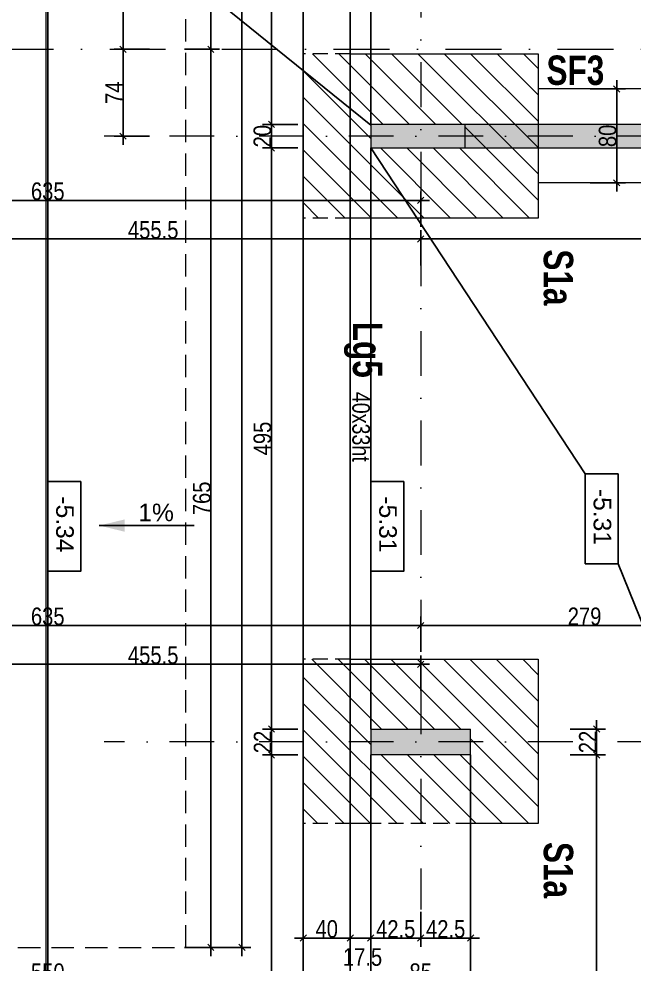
# Model space of a CAD drawing. Header units: centimetres. Extents: x -4990 to 114398, y -61489 to -12305.
# Drawn here: x 65997 to 66521, y -20483 to -19678 of the extents above; entities that cross this region are included whole.
import ezdxf
from ezdxf.enums import TextEntityAlignment as Align

# ---------------------------------------------------------------- set-up
doc = ezdxf.new("R2010")
doc.units = ezdxf.units.CM
doc.header["$LTSCALE"] = 0.5
for name, pattern in [('CACHEX2', [19.05, 12.7, -6.35]), ('TIRETPT2', [12.7, 6.35, -3.175, 0, -3.175]), ('TIRETPTX2', [50.8, 25.4, -12.7, 0, -12.7])]:
    doc.linetypes.add(name, pattern=pattern)
doc.layers.get('DEFPOINTS').update_dxf_attribs({"linetype": 'CONTINUOUS'})
for name, color, linetype in [('01_cote_gen', 4, 'CONTINUOUS'), ('01_linteaux', 2, 'CONTINUOUS'), ('01_poch_murs', 253, 'CONTINUOUS'), ('01_poch_poteaux', 250, 'CONTINUOUS'), ('01_poch_Semelles', 253, 'CONTINUOUS'), ('01_texte', 230, 'CONTINUOUS'), ('1 Poutres', 7, 'CONTINUOUS'), ('AA_COTES', 2, 'CONTINUOUS')]:
    doc.layers.add(name, color=color, linetype=linetype)
for name, color, linetype, lineweight in [('01_murs_coup', 5, 'CONTINUOUS', 60), ('01_sem', 42, 'CONTINUOUS', 15), ('01_tram_axes', 2, 'TIRETPTX2', 9)]:
    doc.layers.add(name, color=color, linetype=linetype, lineweight=lineweight)
doc.styles.add('ARIAL', font='arial.ttf')
doc.styles.add('impact', font='impact.ttf')
doc.styles.add('MATTE_TXT', font='arial.ttf')
doc.styles.add('STYLE2', font='ARIALN.TTF')
doc.dimstyles.new('JB50', dxfattribs={"dimscale": 0.1, "dimtxt": 150, "dimasz": 15, "dimexe": 0.1, "dimexo": 0.1, "dimgap": 0.09, "dimtad": 1, "dimdec": 1, "dimdsep": 46, "dimtxsty": 'STYLE2', "dimblk1": 'BOND_G', "dimblk2": 'BOND_D', "dimsah": 1, "dimcen": 1.5, "dimdle": 0.01, "dimse1": 1, "dimse2": 1, "dimclrd": 4, "dimclre": 2, "dimclrt": 6, "dimazin": 2, "dimtfac": 2.333333, "dimtdec": 1, "dimtix": 1, "dimtmove": 2, "dimatfit": 3, "dimldrblk": 'BOND_G', "dimfxl": 1, "dimtolj": 1, "dimtzin": 0, "dimarcsym": 0})
pattern_1 = [(315, (86033.132, 37511.667), (11.22532, 11.22532), [])]

# ---------------------------------------------------------------- blocks, each defined once
blk = doc.blocks.new('BOND_G')
at = {"layer": 'AA_COTES', "color": 0}
for p, q in [((0, -5), (0, 15)), ((5, 0), (-5, 0)), ((1.77, 1.77), (-1.77, -1.77))]:
    blk.add_line(p, q, dxfattribs=at)
blk = doc.blocks.new('BOND_D')
at = {"layer": 'AA_COTES', "color": 0}
for p, q in [((5, 0), (-5, 0)), ((-1.77, -1.77), (1.77, 1.77)), ((0, 5), (0, -15))]:
    blk.add_line(p, q, dxfattribs=at)
blk = doc.blocks.new('*D1152')
at = {"layer": '01_cote_gen', "color": 4, "lineweight": -2, "transparency": 16777216}
blk.add_line((66085.47, -19776.37), (66085.47, -19705.36), dxfattribs=at)
at = {"layer": 'DEFPOINTS', "color": 0, "transparency": 16777216}
for p in [(66085.47, -19703.86), (66086.71, -19703.86), (66086.71, -19777.87)]:
    blk.add_point(p, dxfattribs=at)
at = {"layer": '01_cote_gen', "color": 4, "lineweight": -2, "transparency": 16777216, "xscale": 1.5, "yscale": 1.5, "zscale": 1.5}
for name, p, rotation in [('BOND_D', (66085.47, -19703.86), 90), ('BOND_G', (66085.47, -19777.87), 270)]:
    blk.add_blockref(name, p, dxfattribs=dict(at, rotation=rotation))
at = {"layer": '01_cote_gen', "color": 6, "transparency": 16777216, "insert": (66077.96, -19740.87), "char_height": 15, "attachment_point": 5, "rotation": 90, "style": 'STYLE2'}
blk.add_mtext('\\A1;74', dxfattribs=at)
blk = doc.blocks.new('*D1153')
at = {"layer": '01_cote_gen', "color": 4, "lineweight": -2, "transparency": 16777216}
blk.add_line((66085.47, -19702.36), (66085.47, -19307.37), dxfattribs=at)
at = {"layer": 'DEFPOINTS', "color": 0, "transparency": 16777216}
for p in [(66085.47, -19305.87), (66086.71, -19305.87), (66092.97, -19703.86)]:
    blk.add_point(p, dxfattribs=at)
at = {"layer": '01_cote_gen', "color": 4, "lineweight": -2, "transparency": 16777216, "xscale": 1.5, "yscale": 1.5, "zscale": 1.5}
for name, p, rotation in [('BOND_D', (66085.47, -19305.87), 90), ('BOND_G', (66085.47, -19703.86), 270)]:
    blk.add_blockref(name, p, dxfattribs=dict(at, rotation=rotation))
at = {"layer": '01_cote_gen', "color": 6, "transparency": 16777216, "insert": (66077.8, -19504.87), "char_height": 15, "attachment_point": 5, "rotation": 90, "style": 'STYLE2'}
blk.add_mtext('\\A1;398', dxfattribs=at)
blk = doc.blocks.new('*D1217')
at = {"layer": '01_cote_gen', "color": 4, "lineweight": -2, "transparency": 16777216}
blk.add_line((65705.4, -19832.54), (66337.4, -19832.54), dxfattribs=at)
at = {"layer": 'DEFPOINTS', "color": 0, "transparency": 16777216}
for p in [(66338.9, -19832.54), (65703.9, -19855.04), (66338.9, -19909.7)]:
    blk.add_point(p, dxfattribs=at)
at = {"layer": '01_cote_gen', "color": 4, "lineweight": -2, "transparency": 16777216, "xscale": 1.5, "yscale": 1.5, "zscale": 1.5, "rotation": 180}
blk.add_blockref('BOND_G', (65703.9, -19832.54), dxfattribs=at)
at = {"layer": '01_cote_gen', "color": 4, "lineweight": -2, "transparency": 16777216, "xscale": 1.5, "yscale": 1.5, "zscale": 1.5}
blk.add_blockref('BOND_D', (66338.9, -19832.54), dxfattribs=at)
at = {"layer": '01_cote_gen', "color": 6, "transparency": 16777216, "insert": (66021.4, -19824.87), "char_height": 15, "attachment_point": 5, "style": 'STYLE2'}
blk.add_mtext('\\A1;635', dxfattribs=at)
blk = doc.blocks.new('*D1219')
at = {"layer": '01_cote_gen', "color": 4, "lineweight": -2, "transparency": 16777216}
blk.add_line((65884.91, -19865.41), (66337.4, -19865.41), dxfattribs=at)
at = {"layer": 'DEFPOINTS', "color": 0, "transparency": 16777216}
for p in [(66338.9, -19865.41), (66338.9, -19898.22), (65883.41, -19912.88)]:
    blk.add_point(p, dxfattribs=at)
at = {"layer": '01_cote_gen', "color": 4, "lineweight": -2, "transparency": 16777216, "xscale": 1.5, "yscale": 1.5, "zscale": 1.5, "rotation": 180}
blk.add_blockref('BOND_G', (65883.41, -19865.41), dxfattribs=at)
at = {"layer": '01_cote_gen', "color": 4, "lineweight": -2, "transparency": 16777216, "xscale": 1.5, "yscale": 1.5, "zscale": 1.5}
blk.add_blockref('BOND_D', (66338.9, -19865.41), dxfattribs=at)
at = {"layer": '01_cote_gen', "color": 6, "transparency": 16777216, "insert": (66111.16, -19857.78), "char_height": 15, "attachment_point": 5, "style": 'STYLE2'}
blk.add_mtext('\\A1;455.5', dxfattribs=at)
blk = doc.blocks.new('*D1220')
at = {"layer": '01_cote_gen', "color": 4, "lineweight": -2, "transparency": 16777216}
blk.add_line((66340.4, -19865.41), (66779.9, -19865.41), dxfattribs=at)
at = {"layer": 'DEFPOINTS', "color": 0, "transparency": 16777216}
for p in [(66781.4, -19865.41), (66781.4, -19932.21), (66338.9, -19951.3)]:
    blk.add_point(p, dxfattribs=at)
at = {"layer": '01_cote_gen', "color": 4, "lineweight": -2, "transparency": 16777216, "xscale": 1.5, "yscale": 1.5, "zscale": 1.5, "rotation": 180}
blk.add_blockref('BOND_G', (66338.9, -19865.41), dxfattribs=at)
at = {"layer": '01_cote_gen', "color": 4, "lineweight": -2, "transparency": 16777216, "xscale": 1.5, "yscale": 1.5, "zscale": 1.5}
blk.add_blockref('BOND_D', (66781.4, -19865.41), dxfattribs=at)
at = {"layer": '01_cote_gen', "color": 6, "transparency": 16777216, "insert": (66560.15, -19857.75), "char_height": 15, "attachment_point": 5, "style": 'STYLE2'}
blk.add_mtext('\\A1;442.5', dxfattribs=at)
blk = doc.blocks.new('*D1229')
at = {"layer": '01_cote_gen', "color": 4, "lineweight": -2, "transparency": 16777216}
blk.add_line((65705.4, -20194.63), (66337.4, -20194.63), dxfattribs=at)
at = {"layer": 'DEFPOINTS', "color": 0, "transparency": 16777216}
for p in [(66338.9, -20194.63), (65703.9, -20240.76), (66338.9, -20240.76)]:
    blk.add_point(p, dxfattribs=at)
at = {"layer": '01_cote_gen', "color": 4, "lineweight": -2, "transparency": 16777216, "xscale": 1.5, "yscale": 1.5, "zscale": 1.5, "rotation": 180}
blk.add_blockref('BOND_G', (65703.9, -20194.63), dxfattribs=at)
at = {"layer": '01_cote_gen', "color": 4, "lineweight": -2, "transparency": 16777216, "xscale": 1.5, "yscale": 1.5, "zscale": 1.5}
blk.add_blockref('BOND_D', (66338.9, -20194.63), dxfattribs=at)
at = {"layer": '01_cote_gen', "color": 6, "transparency": 16777216, "insert": (66021.4, -20186.96), "char_height": 15, "attachment_point": 5, "style": 'STYLE2'}
blk.add_mtext('\\A1;635', dxfattribs=at)
blk = doc.blocks.new('*D1231')
at = {"layer": '01_cote_gen', "color": 4, "lineweight": -2, "transparency": 16777216}
blk.add_line((65884.91, -20227.64), (66337.4, -20227.64), dxfattribs=at)
at = {"layer": 'DEFPOINTS', "color": 0, "transparency": 16777216}
for p in [(66338.9, -20227.64), (65883.41, -20235.14), (66338.9, -20256.07)]:
    blk.add_point(p, dxfattribs=at)
at = {"layer": '01_cote_gen', "color": 4, "lineweight": -2, "transparency": 16777216, "xscale": 1.5, "yscale": 1.5, "zscale": 1.5, "rotation": 180}
blk.add_blockref('BOND_G', (65883.41, -20227.64), dxfattribs=at)
at = {"layer": '01_cote_gen', "color": 4, "lineweight": -2, "transparency": 16777216, "xscale": 1.5, "yscale": 1.5, "zscale": 1.5}
blk.add_blockref('BOND_D', (66338.9, -20227.64), dxfattribs=at)
at = {"layer": '01_cote_gen', "color": 6, "transparency": 16777216, "insert": (66111.16, -20220), "char_height": 15, "attachment_point": 5, "style": 'STYLE2'}
blk.add_mtext('\\A1;455.5', dxfattribs=at)
blk = doc.blocks.new('*D1232')
at = {"layer": '01_cote_gen', "color": 4, "lineweight": -2, "transparency": 16777216}
blk.add_line((66340.4, -20194.63), (66616.4, -20194.63), dxfattribs=at)
at = {"layer": 'DEFPOINTS', "color": 0, "transparency": 16777216}
for p in [(66338.9, -20187.13), (66617.9, -20192.53), (66617.9, -20194.63)]:
    blk.add_point(p, dxfattribs=at)
at = {"layer": '01_cote_gen', "color": 4, "lineweight": -2, "transparency": 16777216, "xscale": 1.5, "yscale": 1.5, "zscale": 1.5, "rotation": 180}
blk.add_blockref('BOND_G', (66338.9, -20194.63), dxfattribs=at)
at = {"layer": '01_cote_gen', "color": 4, "lineweight": -2, "transparency": 16777216, "xscale": 1.5, "yscale": 1.5, "zscale": 1.5}
blk.add_blockref('BOND_D', (66617.9, -20194.63), dxfattribs=at)
at = {"layer": '01_cote_gen', "color": 6, "transparency": 16777216, "insert": (66478.4, -20186.96), "char_height": 15, "attachment_point": 5, "style": 'STYLE2'}
blk.add_mtext('\\A1;279', dxfattribs=at)
blk = doc.blocks.new('*D1250')
at = {"layer": '01_cote_gen', "color": 4, "lineweight": -2, "transparency": 16777216}
blk.add_line((66379.9, -20460.91), (66340.4, -20460.91), dxfattribs=at)
at = {"layer": 'DEFPOINTS', "color": 0, "transparency": 16777216}
for p in [(66338.9, -20431.14), (66381.4, -20431.14), (66338.9, -20460.91)]:
    blk.add_point(p, dxfattribs=at)
at = {"layer": '01_cote_gen', "color": 4, "lineweight": -2, "transparency": 16777216, "xscale": 1.5, "yscale": 1.5, "zscale": 1.5, "rotation": 180}
blk.add_blockref('BOND_D', (66338.9, -20460.91), dxfattribs=at)
at = {"layer": '01_cote_gen', "color": 4, "lineweight": -2, "transparency": 16777216, "xscale": 1.5, "yscale": 1.5, "zscale": 1.5}
blk.add_blockref('BOND_G', (66381.4, -20460.91), dxfattribs=at)
at = {"layer": '01_cote_gen', "color": 6, "transparency": 16777216, "insert": (66360.15, -20453.24), "char_height": 15, "attachment_point": 5, "style": 'STYLE2'}
blk.add_mtext('\\A1;42.5', dxfattribs=at)
blk = doc.blocks.new('*D1251')
at = {"layer": '01_cote_gen', "color": 4, "lineweight": -2, "transparency": 16777216}
blk.add_line((66337.4, -20460.91), (66297.9, -20460.91), dxfattribs=at)
at = {"layer": 'DEFPOINTS', "color": 0, "transparency": 16777216}
for p in [(66296.4, -20431.26), (66338.9, -20431.26), (66296.4, -20460.91)]:
    blk.add_point(p, dxfattribs=at)
at = {"layer": '01_cote_gen', "color": 4, "lineweight": -2, "transparency": 16777216, "xscale": 1.5, "yscale": 1.5, "zscale": 1.5, "rotation": 180}
blk.add_blockref('BOND_D', (66296.4, -20460.91), dxfattribs=at)
at = {"layer": '01_cote_gen', "color": 4, "lineweight": -2, "transparency": 16777216, "xscale": 1.5, "yscale": 1.5, "zscale": 1.5}
blk.add_blockref('BOND_G', (66338.9, -20460.91), dxfattribs=at)
at = {"layer": '01_cote_gen', "color": 6, "transparency": 16777216, "insert": (66317.65, -20453.24), "char_height": 15, "attachment_point": 5, "style": 'STYLE2'}
blk.add_mtext('\\A1;42.5', dxfattribs=at)
blk = doc.blocks.new('*D1254')
at = {"layer": '01_cote_gen', "color": 4, "lineweight": -2, "transparency": 16777216}
blk.add_line((66379.9, -20497.74), (66297.9, -20497.74), dxfattribs=at)
at = {"layer": 'DEFPOINTS', "color": 0, "transparency": 16777216}
for p in [(66296.4, -20492.66), (66381.4, -20492.66), (66296.4, -20497.74)]:
    blk.add_point(p, dxfattribs=at)
at = {"layer": '01_cote_gen', "color": 4, "lineweight": -2, "transparency": 16777216, "xscale": 1.5, "yscale": 1.5, "zscale": 1.5, "rotation": 180}
blk.add_blockref('BOND_D', (66296.4, -20497.74), dxfattribs=at)
at = {"layer": '01_cote_gen', "color": 4, "lineweight": -2, "transparency": 16777216, "xscale": 1.5, "yscale": 1.5, "zscale": 1.5}
blk.add_blockref('BOND_G', (66381.4, -20497.74), dxfattribs=at)
at = {"layer": '01_cote_gen', "color": 6, "transparency": 16777216, "insert": (66338.9, -20490.07), "char_height": 15, "attachment_point": 5, "style": 'STYLE2'}
blk.add_mtext('\\A1;85', dxfattribs=at)
blk = doc.blocks.new('*D1256')
at = {"layer": '01_cote_gen', "color": 4, "lineweight": -2, "transparency": 16777216}
blk.add_line((66294.9, -20497.74), (65747.9, -20497.74), dxfattribs=at)
at = {"layer": 'DEFPOINTS', "color": 0, "transparency": 16777216}
for p in [(65746.4, -20497.74), (66296.4, -20524.42), (65746.4, -20540.94)]:
    blk.add_point(p, dxfattribs=at)
at = {"layer": '01_cote_gen', "color": 4, "lineweight": -2, "transparency": 16777216, "xscale": 1.5, "yscale": 1.5, "zscale": 1.5, "rotation": 180}
blk.add_blockref('BOND_D', (65746.4, -20497.74), dxfattribs=at)
at = {"layer": '01_cote_gen', "color": 4, "lineweight": -2, "transparency": 16777216, "xscale": 1.5, "yscale": 1.5, "zscale": 1.5}
blk.add_blockref('BOND_G', (66296.4, -20497.74), dxfattribs=at)
at = {"layer": '01_cote_gen', "color": 6, "transparency": 16777216, "insert": (66021.4, -20490.07), "char_height": 15, "attachment_point": 5, "style": 'STYLE2'}
blk.add_mtext('\\A1;550', dxfattribs=at)
blk = doc.blocks.new('*D1257')
at = {"layer": '01_cote_gen', "color": 4, "lineweight": -2, "transparency": 16777216}
blk.add_line((66294.9, -20460.91), (66280.4, -20460.91), dxfattribs=at)
at = {"layer": 'DEFPOINTS', "color": 0, "transparency": 16777216}
for p in [(66278.9, -20438.41), (66296.4, -20438.41), (66278.9, -20460.91)]:
    blk.add_point(p, dxfattribs=at)
at = {"layer": '01_cote_gen', "color": 4, "lineweight": -2, "transparency": 16777216, "xscale": 1.5, "yscale": 1.5, "zscale": 1.5, "rotation": 180}
blk.add_blockref('BOND_D', (66278.9, -20460.91), dxfattribs=at)
at = {"layer": '01_cote_gen', "color": 4, "lineweight": -2, "transparency": 16777216, "xscale": 1.5, "yscale": 1.5, "zscale": 1.5}
blk.add_blockref('BOND_G', (66296.4, -20460.91), dxfattribs=at)
at = {"layer": '01_cote_gen', "color": 6, "transparency": 16777216, "insert": (66289.39, -20477.12), "char_height": 15, "attachment_point": 5, "style": 'STYLE2'}
blk.add_mtext('\\A1;17.5', dxfattribs=at)
blk = doc.blocks.new('*D1269')
at = {"layer": '01_cote_gen', "color": 4, "lineweight": -2, "transparency": 16777216}
blk.add_line((66488.69, -20284.37), (66488.69, -20303.37), dxfattribs=at)
at = {"layer": 'DEFPOINTS', "color": 0, "transparency": 16777216}
for p in [(66406.16, -20282.87), (66406.16, -20304.87), (66488.69, -20304.87)]:
    blk.add_point(p, dxfattribs=at)
at = {"layer": '01_cote_gen', "color": 4, "lineweight": -2, "transparency": 16777216, "xscale": 1.5, "yscale": 1.5, "zscale": 1.5}
for name, p, rotation in [('BOND_G', (66488.69, -20282.87), 90), ('BOND_D', (66488.69, -20304.87), 270)]:
    blk.add_blockref(name, p, dxfattribs=dict(at, rotation=rotation))
at = {"layer": '01_cote_gen', "color": 6, "transparency": 16777216, "insert": (66481.15, -20293.87), "char_height": 15, "attachment_point": 5, "rotation": 90, "style": 'STYLE2'}
blk.add_mtext('\\A1;22', dxfattribs=at)
blk = doc.blocks.new('*D1270')
at = {"layer": '01_cote_gen', "color": 4, "lineweight": -2, "transparency": 16777216}
blk.add_line((66488.69, -20306.37), (66488.69, -20815.57), dxfattribs=at)
at = {"layer": 'DEFPOINTS', "color": 0, "transparency": 16777216}
for p in [(66481.19, -20304.87), (66406.16, -20817.07), (66488.69, -20817.07)]:
    blk.add_point(p, dxfattribs=at)
at = {"layer": '01_cote_gen', "color": 4, "lineweight": -2, "transparency": 16777216, "xscale": 1.5, "yscale": 1.5, "zscale": 1.5}
for name, p, rotation in [('BOND_G', (66488.69, -20304.87), 90), ('BOND_D', (66488.69, -20817.07), 270)]:
    blk.add_blockref(name, p, dxfattribs=dict(at, rotation=rotation))
at = {"layer": '01_cote_gen', "color": 6, "transparency": 16777216, "insert": (66481.03, -20560.97), "char_height": 15, "attachment_point": 5, "rotation": 90, "style": 'STYLE2'}
blk.add_mtext('\\A1;512.2', dxfattribs=at)
blk = doc.blocks.new('*D1281')
at = {"layer": '01_cote_gen', "color": 4, "lineweight": -2, "transparency": 16777216}
blk.add_line((66211.85, -20821.92), (66211.85, -20306.37), dxfattribs=at)
at = {"layer": 'DEFPOINTS', "color": 0, "transparency": 16777216}
for p in [(66211.85, -20304.87), (66296.4, -20304.87), (66238.12, -20823.42)]:
    blk.add_point(p, dxfattribs=at)
at = {"layer": '01_cote_gen', "color": 4, "lineweight": -2, "transparency": 16777216, "xscale": 1.5, "yscale": 1.5, "zscale": 1.5}
for name, p, rotation in [('BOND_D', (66211.85, -20304.87), 90), ('BOND_G', (66211.85, -20823.42), 270)]:
    blk.add_blockref(name, p, dxfattribs=dict(at, rotation=rotation))
at = {"layer": '01_cote_gen', "color": 6, "transparency": 16777216, "insert": (66204.18, -20564.14), "char_height": 15, "attachment_point": 5, "rotation": 90, "style": 'STYLE2'}
blk.add_mtext('\\A1;518.6', dxfattribs=at)
blk = doc.blocks.new('*D1282')
at = {"layer": '01_cote_gen', "color": 4, "lineweight": -2, "transparency": 16777216}
blk.add_line((66211.85, -20303.37), (66211.85, -20284.37), dxfattribs=at)
at = {"layer": 'DEFPOINTS', "color": 0, "transparency": 16777216}
for p in [(66211.85, -20282.87), (66296.4, -20282.87), (66296.4, -20304.87)]:
    blk.add_point(p, dxfattribs=at)
at = {"layer": '01_cote_gen', "color": 4, "lineweight": -2, "transparency": 16777216, "xscale": 1.5, "yscale": 1.5, "zscale": 1.5}
for name, p, rotation in [('BOND_D', (66211.85, -20282.87), 90), ('BOND_G', (66211.85, -20304.87), 270)]:
    blk.add_blockref(name, p, dxfattribs=dict(at, rotation=rotation))
at = {"layer": '01_cote_gen', "color": 6, "transparency": 16777216, "insert": (66204.31, -20293.87), "char_height": 15, "attachment_point": 5, "rotation": 90, "style": 'STYLE2'}
blk.add_mtext('\\A1;22', dxfattribs=at)
blk = doc.blocks.new('*D1283')
at = {"layer": '01_cote_gen', "color": 4, "lineweight": -2, "transparency": 16777216}
blk.add_line((66211.85, -20281.37), (66211.85, -19789.37), dxfattribs=at)
at = {"layer": 'DEFPOINTS', "color": 0, "transparency": 16777216}
for p in [(66211.85, -19787.87), (66311.96, -19787.87), (66296.4, -20282.87)]:
    blk.add_point(p, dxfattribs=at)
at = {"layer": '01_cote_gen', "color": 4, "lineweight": -2, "transparency": 16777216, "xscale": 1.5, "yscale": 1.5, "zscale": 1.5}
for name, p, rotation in [('BOND_D', (66211.85, -19787.87), 90), ('BOND_G', (66211.85, -20282.87), 270)]:
    blk.add_blockref(name, p, dxfattribs=dict(at, rotation=rotation))
at = {"layer": '01_cote_gen', "color": 6, "transparency": 16777216, "insert": (66204.18, -20035.37), "char_height": 15, "attachment_point": 5, "rotation": 90, "style": 'STYLE2'}
blk.add_mtext('\\A1;495', dxfattribs=at)
blk = doc.blocks.new('*D1284')
at = {"layer": '01_cote_gen', "color": 4, "lineweight": -2, "transparency": 16777216}
blk.add_line((66211.85, -19786.37), (66211.85, -19769.37), dxfattribs=at)
at = {"layer": 'DEFPOINTS', "color": 0, "transparency": 16777216}
for p in [(66211.85, -19767.87), (66311.96, -19767.87), (66311.96, -19787.87)]:
    blk.add_point(p, dxfattribs=at)
at = {"layer": '01_cote_gen', "color": 4, "lineweight": -2, "transparency": 16777216, "xscale": 1.5, "yscale": 1.5, "zscale": 1.5}
for name, p, rotation in [('BOND_D', (66211.85, -19767.87), 90), ('BOND_G', (66211.85, -19787.87), 270)]:
    blk.add_blockref(name, p, dxfattribs=dict(at, rotation=rotation))
at = {"layer": '01_cote_gen', "color": 6, "transparency": 16777216, "insert": (66204.18, -19777.87), "char_height": 15, "attachment_point": 5, "rotation": 90, "style": 'STYLE2'}
blk.add_mtext('\\A1;20', dxfattribs=at)
blk = doc.blocks.new('*D1285')
at = {"layer": '01_cote_gen', "color": 4, "lineweight": -2, "transparency": 16777216}
blk.add_line((66211.85, -19766.37), (66211.85, -19317.37), dxfattribs=at)
at = {"layer": 'DEFPOINTS', "color": 0, "transparency": 16777216}
for p in [(66211.85, -19315.87), (66281.93, -19315.87), (66311.96, -19767.87)]:
    blk.add_point(p, dxfattribs=at)
at = {"layer": '01_cote_gen', "color": 4, "lineweight": -2, "transparency": 16777216, "xscale": 1.5, "yscale": 1.5, "zscale": 1.5}
for name, p, rotation in [('BOND_D', (66211.85, -19315.87), 90), ('BOND_G', (66211.85, -19767.87), 270)]:
    blk.add_blockref(name, p, dxfattribs=dict(at, rotation=rotation))
at = {"layer": '01_cote_gen', "color": 6, "transparency": 16777216, "insert": (66204.18, -19541.87), "char_height": 15, "attachment_point": 5, "rotation": 90, "style": 'STYLE2'}
blk.add_mtext('\\A1;452', dxfattribs=at)
blk = doc.blocks.new('*D1293')
at = {"layer": '01_cote_gen', "color": 4, "lineweight": -2, "transparency": 16777216}
blk.add_line((66160.25, -18670.37), (66160.25, -19702.36), dxfattribs=at)
at = {"layer": 'DEFPOINTS', "color": 0, "transparency": 16777216}
for p in [(66138.9, -18668.87), (66160.25, -19703.86), (66160.25, -19703.86)]:
    blk.add_point(p, dxfattribs=at)
at = {"layer": '01_cote_gen', "color": 4, "lineweight": -2, "transparency": 16777216, "xscale": 1.5, "yscale": 1.5, "zscale": 1.5}
for name, p, rotation in [('BOND_G', (66160.25, -18668.87), 90), ('BOND_D', (66160.25, -19703.86), 270)]:
    blk.add_blockref(name, p, dxfattribs=dict(at, rotation=rotation))
at = {"layer": '01_cote_gen', "color": 6, "transparency": 16777216, "insert": (66152.58, -19186.37), "char_height": 15, "attachment_point": 5, "rotation": 90, "style": 'STYLE2'}
blk.add_mtext('\\A1;1035', dxfattribs=at)
blk = doc.blocks.new('*D1294')
at = {"layer": '01_cote_gen', "color": 4, "lineweight": -2, "transparency": 16777216}
blk.add_line((66160.25, -19705.36), (66160.25, -20467.37), dxfattribs=at)
at = {"layer": 'DEFPOINTS', "color": 0, "transparency": 16777216}
for p in [(66152.75, -19703.86), (66138.9, -20468.87), (66160.25, -20468.87)]:
    blk.add_point(p, dxfattribs=at)
at = {"layer": '01_cote_gen', "color": 4, "lineweight": -2, "transparency": 16777216, "xscale": 1.5, "yscale": 1.5, "zscale": 1.5}
for name, p, rotation in [('BOND_G', (66160.25, -19703.86), 90), ('BOND_D', (66160.25, -20468.87), 270)]:
    blk.add_blockref(name, p, dxfattribs=dict(at, rotation=rotation))
at = {"layer": '01_cote_gen', "color": 6, "transparency": 16777216, "insert": (66152.58, -20086.37), "char_height": 15, "attachment_point": 5, "rotation": 90, "style": 'STYLE2'}
blk.add_mtext('\\A1;765', dxfattribs=at)
blk = doc.blocks.new('*D1295')
at = {"layer": '01_cote_gen', "color": 4, "lineweight": -2, "transparency": 16777216}
blk.add_line((66186.68, -18670.37), (66186.68, -20467.37), dxfattribs=at)
at = {"layer": 'DEFPOINTS', "color": 0, "transparency": 16777216}
for p in [(66161.85, -18668.87), (66161.85, -20468.87), (66186.68, -20468.87)]:
    blk.add_point(p, dxfattribs=at)
at = {"layer": '01_cote_gen', "color": 4, "lineweight": -2, "transparency": 16777216, "xscale": 1.5, "yscale": 1.5, "zscale": 1.5}
for name, p, rotation in [('BOND_G', (66186.68, -18668.87), 90), ('BOND_D', (66186.68, -20468.87), 270)]:
    blk.add_blockref(name, p, dxfattribs=dict(at, rotation=rotation))
at = {"layer": '01_cote_gen', "color": 6, "transparency": 16777216, "insert": (66179.01, -19568.87), "char_height": 15, "attachment_point": 5, "rotation": 90, "style": 'STYLE2'}
blk.add_mtext('\\A1;1800', dxfattribs=at)
blk = doc.blocks.new('*D1312')
at = {"layer": '01_cote_gen', "color": 4, "lineweight": -2, "transparency": 16777216}
blk.add_line((66505.75, -19739.11), (66505.75, -19816.11), dxfattribs=at)
at = {"layer": 'DEFPOINTS', "color": 0, "transparency": 16777216}
for p in [(66495.88, -19737.61), (66495.88, -19817.61), (66505.75, -19817.61)]:
    blk.add_point(p, dxfattribs=at)
at = {"layer": '01_cote_gen', "color": 4, "lineweight": -2, "transparency": 16777216, "xscale": 1.5, "yscale": 1.5, "zscale": 1.5}
for name, p, rotation in [('BOND_G', (66505.75, -19737.61), 90), ('BOND_D', (66505.75, -19817.61), 270)]:
    blk.add_blockref(name, p, dxfattribs=dict(at, rotation=rotation))
at = {"layer": '01_cote_gen', "color": 6, "transparency": 16777216, "insert": (66498.08, -19777.61), "char_height": 15, "attachment_point": 5, "rotation": 90, "style": 'STYLE2'}
blk.add_mtext('\\A1;80', dxfattribs=at)
blk = doc.blocks.new('*D1320')
at = {"layer": '01_cote_gen', "color": 4, "lineweight": -2, "transparency": 16777216}
blk.add_line((66240.4, -20460.91), (66277.4, -20460.91), dxfattribs=at)
at = {"layer": 'DEFPOINTS', "color": 0, "transparency": 16777216}
for p in [(66238.9, -20463.42), (66278.9, -20460.91), (66278.9, -20465.21)]:
    blk.add_point(p, dxfattribs=at)
at = {"layer": '01_cote_gen', "color": 4, "lineweight": -2, "transparency": 16777216, "xscale": 1.5, "yscale": 1.5, "zscale": 1.5, "rotation": 180}
blk.add_blockref('BOND_G', (66238.9, -20460.91), dxfattribs=at)
at = {"layer": '01_cote_gen', "color": 4, "lineweight": -2, "transparency": 16777216, "xscale": 1.5, "yscale": 1.5, "zscale": 1.5}
blk.add_blockref('BOND_D', (66278.9, -20460.91), dxfattribs=at)
at = {"layer": '01_cote_gen', "color": 6, "transparency": 16777216, "insert": (66258.9, -20453.24), "char_height": 15, "attachment_point": 5, "style": 'STYLE2'}
blk.add_mtext('\\A1;40', dxfattribs=at)

msp = doc.modelspace()

# ---------------------------------------------------------------- hatches: boundary and pattern name
at = {"layer": '01_poch_murs'}
h = msp.add_hatch(color=256, dxfattribs=at)
h.dxf.hatch_style = 1
h.paths.add_polyline_path([(66791.401, -20483.059), (66791.401, -19787.866), (66771.401, -19787.866), (66771.401, -20282.866), (66655.395, -20282.866), (66655.395, -20304.866), (66771.401, -20304.866), (66771.401, -20483.059)])
h.paths.add_polyline_path([(66711.401, -19787.866), (66711.401, -19767.866), (66376.405, -19767.866), (66376.405, -19787.866)])
at = {"layer": '01_poch_poteaux'}
h = msp.add_hatch(color=256, dxfattribs=at)
h.dxf.hatch_style = 1
h.paths.add_polyline_path([(66376.405, -19777.866), (66376.405, -19767.866), (66338.903, -19767.866), (66338.903, -19777.866)])
h.paths.add_polyline_path([(66376.405, -19787.866), (66376.405, -19777.866), (66338.903, -19777.866), (66338.903, -19787.866)])
h.paths.add_polyline_path([(66338.903, -19787.866), (66338.903, -19777.866), (66296.405, -19777.866), (66296.405, -19787.866)])
h.paths.add_polyline_path([(66338.903, -19777.866), (66338.903, -19767.866), (66296.405, -19767.866), (66296.405, -19777.866)])
h = msp.add_hatch(color=256, dxfattribs=at)
h.dxf.hatch_style = 1
h.paths.add_polyline_path([(66381.401, -20304.866), (66381.401, -20293.866), (66338.903, -20293.866), (66338.903, -20304.866)])
h.paths.add_polyline_path([(66381.401, -20293.866), (66381.401, -20282.875), (66338.903, -20282.875), (66338.903, -20293.866)])
h.paths.add_polyline_path([(66338.903, -20293.866), (66338.903, -20282.875), (66296.405, -20282.875), (66296.405, -20293.866)])
h.paths.add_polyline_path([(66338.903, -20304.866), (66338.903, -20293.866), (66296.405, -20293.866), (66296.405, -20304.866)])
at = {"layer": '01_poch_Semelles', "linetype": 'CACHEX2', "ltscale": 2}
h = msp.add_hatch(dxfattribs=at)
h.set_pattern_fill('ANSI31', color=256, scale=5, angle=-90)
h.set_pattern_definition(pattern_1)
h.paths.add_polyline_path([(66438.903, -19767.866), (66438.903, -19707.606), (66338.903, -19707.606), (66338.903, -19767.866)])
h.paths.add_polyline_path([(66438.903, -19847.606), (66438.903, -19787.866), (66338.903, -19787.866), (66338.903, -19847.606)])
h.paths.add_polyline_path([(66335.685, -19847.606), (66338.903, -19847.606), (66338.903, -19787.866), (66296.405, -19787.866)])
h.paths.add_polyline_path([(66335.685, -19847.606), (66296.405, -19787.866), (66296.405, -19847.606)], flags=17)
h.paths.add_polyline_path([(66296.405, -19847.606), (66296.405, -19787.866), (66296.405, -19777.866), (66278.903, -19777.866), (66278.903, -19847.606)])
h.paths.add_polyline_path([(66338.903, -19767.866), (66338.903, -19707.606), (66296.405, -19707.606), (66296.405, -19767.866)])
h.paths.add_polyline_path([(66296.405, -19768.386), (66296.405, -19767.866), (66296.405, -19707.606), (66278.903, -19707.606), (66278.903, -19754.229)])
h.paths.add_polyline_path([(66296.405, -19777.866), (66296.405, -19768.386), (66278.903, -19754.229), (66278.903, -19777.866)])
h.paths.add_polyline_path([(66278.903, -19777.866), (66278.903, -19754.229), (66238.903, -19721.875), (66238.903, -19777.866)])
h.paths.add_polyline_path([(66278.903, -19754.229), (66278.903, -19707.606), (66238.903, -19707.606), (66238.903, -19721.875)])
h.paths.add_polyline_path([(66278.903, -19847.606), (66278.903, -19777.866), (66238.903, -19777.866), (66238.903, -19847.606)])
h.paths.add_polyline_path([(66376.405, -19777.866), (66376.405, -19787.866), (66438.903, -19787.866), (66438.903, -19777.866)])
h.paths.add_polyline_path([(66376.405, -19767.866), (66376.405, -19777.866), (66438.903, -19777.866), (66438.903, -19767.866)])
h = msp.add_hatch(dxfattribs=at)
h.set_pattern_fill('ANSI31', color=256, scale=5, angle=-90)
h.set_pattern_definition(pattern_1)
h.paths.add_polyline_path([(66438.903, -20293.866), (66438.903, -20223.35), (66338.903, -20223.35), (66338.903, -20282.875), (66381.401, -20282.875), (66381.401, -20293.866)])
h.paths.add_polyline_path([(66438.903, -20363.35), (66438.903, -20293.866), (66381.401, -20293.866), (66381.401, -20304.866), (66381.402, -20363.35), (66381.405, -20363.35)])
h.paths.add_polyline_path([(66381.402, -20363.35), (66381.401, -20304.866), (66338.903, -20304.866), (66338.903, -20363.35)])
h.paths.add_polyline_path([(66338.903, -20282.875), (66338.903, -20223.35), (66296.405, -20223.35), (66296.405, -20282.875)])
h.paths.add_polyline_path([(66338.903, -20363.35), (66338.903, -20304.866), (66296.405, -20304.866), (66296.405, -20363.35)])
h.paths.add_polyline_path([(66296.405, -20363.35), (66296.405, -20304.866), (66296.405, -20293.866), (66278.903, -20293.866), (66278.903, -20363.35)])
h.paths.add_polyline_path([(66296.405, -20293.866), (66296.405, -20282.875), (66296.405, -20223.35), (66278.903, -20223.35), (66278.903, -20293.866)])
h.paths.add_polyline_path([(66278.903, -20293.866), (66278.903, -20223.35), (66238.903, -20223.35), (66238.903, -20293.866)])
h.paths.add_polyline_path([(66278.903, -20363.35), (66278.903, -20293.866), (66238.903, -20293.866), (66238.903, -20363.35)])

# ---------------------------------------------------------------- linework, layer by layer
at = {"layer": '01_linteaux'}
for p, q in [((66238.903, -20823.385), (66238.903, -18795.866)), ((66278.903, -20821.611), (66278.903, -18795.866)), ((66296.405, -20304.866), (66296.405, -20820.835)), ((66381.401, -20304.866), (66381.405, -20817.066))]:
    msp.add_line(p, q, dxfattribs=at)
at = {"layer": '01_murs_coup', "linetype": 'Continuous', "lineweight": 0}
for p, q in [((66019.748, -18116.064), (66019.748, -21581.132)), ((66791.401, -19767.866), (66296.405, -19767.866)), ((66296.405, -19767.866), (66296.405, -19787.866)), ((66296.405, -19787.866), (66771.401, -19787.866))]:
    msp.add_line(p, q, dxfattribs=at)
at = {"layer": '01_murs_coup', "linetype": 'TIRETPT2', "lineweight": 0, "ltscale": 15}
msp.add_line((65883.407, -19703.865), (67643.663, -19703.865), dxfattribs=at)
at = {"layer": '01_poch_poteaux', "linetype": 'Continuous', "lineweight": 0}
msp.add_line((66376.405, -19767.866), (66376.405, -19787.866), dxfattribs=at)
at = {"layer": '01_sem', "linetype": 'CACHEX2', "ltscale": 3}
for p, q in [((66138.903, -20468.869), (66138.903, -18668.869)), ((65938.903, -20468.869), (66138.903, -20468.869))]:
    msp.add_line(p, q, dxfattribs=at)
at = {"layer": '01_sem', "linetype": 'CACHEX2', "ltscale": 2}
for p, q in [((66278.903, -19707.606), (66238.903, -19707.606)), ((66278.903, -19847.606), (66238.903, -19847.606)), ((66278.903, -20223.35), (66238.903, -20223.35)), ((66278.903, -20363.35), (66238.903, -20363.35)), ((66381.405, -20363.35), (66296.405, -20363.35))]:
    msp.add_line(p, q, dxfattribs=at)
at = {"layer": '01_sem', "linetype": 'Continuous', "lineweight": 0}
for p, q in [((66658.901, -19737.606), (66438.903, -19737.606)), ((66658.901, -19817.606), (66438.903, -19817.606))]:
    msp.add_line(p, q, dxfattribs=at)
at = {"layer": '01_sem'}
msp.add_line((66296.405, -20363.35), (66278.903, -20363.35), dxfattribs=at)
at = {"layer": '01_sem', "linetype": 'Continuous', "lineweight": 0}
for points in [[(66278.903, -19707.606), (66438.903, -19707.606), (66438.903, -19847.606), (66278.903, -19847.606)], [(66278.903, -20223.35), (66438.903, -20223.35), (66438.903, -20363.35), (66381.405, -20363.35)]]:
    msp.add_lwpolyline(points, dxfattribs=at)
at = {"layer": '01_texte'}
for p, q in [((66296.405, -19767.866), (66296.405, -19315.866)), ((66021.403, -20503.787), (66021.403, -19562.126)), ((66296.405, -19768.386), (66041.403, -19562.126)), ((66296.405, -20282.866), (66296.405, -19787.866)), ((66478.968, -20065.519), (66296.405, -19787.866)), ((66065.24, -20109.538), (66145.928, -20109.538)), ((66507.063, -20142.096), (66771.401, -20799.776))]:
    msp.add_line(p, q, dxfattribs=at)
for points in [[(66507.063, -20065.519), (66507.063, -20142.096), (66478.968, -20142.096), (66478.968, -20065.519)], [(66049.499, -20071.866), (66049.499, -20148.443), (66021.403, -20148.443), (66021.403, -20071.866)], [(66324.501, -20071.866), (66324.501, -20148.443), (66296.405, -20148.443), (66296.405, -20071.866)]]:
    msp.add_lwpolyline(points, close=True, dxfattribs=at)
for points in [[(66065.24, -20109.538), (66086.94, -20104.281), (66086.94, -20109.538)], [(66065.24, -20109.538), (66086.94, -20114.795), (66086.94, -20109.538)]]:
    msp.add_solid(points, dxfattribs=at)
at = {"layer": '01_tram_axes', "linetype": 'TIRETPTX2', "ltscale": 3}
for p, q in [((66338.903, -19486.038), (66338.903, -20436.553)), ((66926.133, -19777.866), (66069.4, -19777.866)), ((66926.133, -20293.866), (66069.4, -20293.866))]:
    msp.add_line(p, q, dxfattribs=at)
at = {"layer": '1 Poutres', "color": 5, "linetype": 'Continuous', "lineweight": 0}
for p, q in [((66296.405, -20282.866), (66296.405, -20304.866)), ((66296.405, -20282.875), (66381.401, -20282.875)), ((66381.401, -20304.866), (66381.401, -20282.866)), ((66381.401, -20304.866), (66296.405, -20304.866))]:
    msp.add_line(p, q, dxfattribs=at)

# ---------------------------------------------------------------- texts
at = {"layer": '01_texte'}
for s, height, style, p in [('SF3', 25, 'impact', (66445.997, -19734.182)), ('1%%%', 15, 'ARIAL', (66098.488, -20105.831))]:
    msp.add_text(s, height=height, dxfattribs=dict(at, style=style)).set_placement(p)
for s, height, style, p in [('S1a', 25, 'impact', (66443.684, -19874.3)), ('Lg5', 25, 'impact', (66281.171, -19935.975)), ('-5.34', 15, 'ARIAL', (66028.559, -20084.682)), ('-5.31', 15, 'ARIAL', (66303.561, -20084.682)), ('-5.31', 15, 'ARIAL', (66486.124, -20078.335)), ('S1a', 25, 'impact', (66443.684, -20379.043))]:
    msp.add_text(s, height=height, rotation=270, dxfattribs=dict(at, style=style)).set_placement(p)
at = {"layer": '01_texte', "style": 'MATTE_TXT', "width": 0.8}
msp.add_text('40x33ht', height=15, rotation=270, dxfattribs=at).set_placement((66276.181, -20025.398), align=Align.BOTTOM_CENTER)

# ---------------------------------------------------------------- dimensions: what is measured, and where the dimension line sits
at = {"layer": '01_cote_gen'}
for base, p1, p2, picture, middle in [((66160.246, -19703.865), (66138.903, -18668.869), (66160.246, -19703.865), '*D1293', (66152.578, -19186.367)), ((66186.68, -20468.869), (66161.846, -18668.869), (66161.846, -20468.869), '*D1295', (66179.012, -19568.869)), ((66085.472, -19305.866), (66092.972, -19703.865), (66086.711, -19305.866), '*D1153', (66077.804, -19504.865)), ((66211.846, -19315.866), (66311.965, -19767.866), (66281.929, -19315.866), '*D1285', (66204.179, -19541.866)), ((66085.472, -19703.865), (66086.711, -19777.866), (66086.711, -19703.865), '*D1152', (66077.963, -19740.865)), ((66160.246, -20468.869), (66152.746, -19703.865), (66138.903, -20468.869), '*D1294', (66152.578, -20086.367)), ((66505.747, -19817.606), (66495.882, -19737.606), (66495.882, -19817.606), '*D1312', (66498.079, -19777.606)), ((66211.846, -19767.866), (66311.965, -19787.866), (66311.965, -19767.866), '*D1284', (66204.179, -19777.866)), ((66211.846, -19787.866), (66296.405, -20282.866), (66311.965, -19787.866), '*D1283', (66204.179, -20035.366)), ((66211.846, -20282.866), (66296.405, -20304.866), (66296.405, -20282.866), '*D1282', (66204.307, -20293.866)), ((66488.693, -20304.866), (66406.159, -20282.875), (66406.159, -20304.866), '*D1269', (66481.154, -20293.87)), ((66211.846, -20304.866), (66238.115, -20823.422), (66296.405, -20304.866), '*D1281', (66204.179, -20564.144)), ((66488.693, -20817.066), (66481.193, -20304.866), (66406.163, -20817.066), '*D1270', (66481.026, -20560.966))]:
    dim = msp.add_linear_dim(base=base, p1=p1, p2=p2, angle=270, dimstyle='JB50', dxfattribs=at)
    dim.commit()
    dim.dimension.update_dxf_attribs({"geometry": picture, "text_midpoint": middle})
for base, p1, p2, picture, middle in [((66338.903, -19832.538), (65703.903, -19855.038), (66338.903, -19909.696), '*D1217', (66021.403, -19824.87)), ((66338.903, -19865.413), (65883.407, -19912.88), (66338.903, -19898.215), '*D1219', (66111.155, -19857.776)), ((66781.401, -19865.413), (66338.903, -19951.299), (66781.401, -19932.214), '*D1220', (66560.152, -19857.745)), ((66338.903, -20194.629), (65703.903, -20240.758), (66338.903, -20240.758), '*D1229', (66021.403, -20186.961)), ((66617.895, -20194.629), (66338.903, -20187.129), (66617.895, -20192.53), '*D1232', (66478.399, -20186.961)), ((66338.903, -20227.637), (65883.407, -20235.137), (66338.903, -20256.068), '*D1231', (66111.155, -20220)), ((66296.405, -20460.911), (66338.903, -20431.258), (66296.405, -20431.258), '*D1251', (66317.654, -20453.243)), ((66338.903, -20460.911), (66381.402, -20431.14), (66338.903, -20431.14), '*D1250', (66360.153, -20453.243)), ((66278.903, -20460.911), (66238.903, -20463.415), (66278.903, -20465.214), '*D1320', (66258.903, -20453.243)), ((65746.401, -20497.738), (66296.405, -20524.425), (65746.401, -20540.945), '*D1256', (66021.403, -20490.071)), ((66296.405, -20497.738), (66381.402, -20492.655), (66296.405, -20492.655), '*D1254', (66338.904, -20490.071))]:
    dim = msp.add_linear_dim(base=base, p1=p1, p2=p2, dimstyle='JB50', dxfattribs=at)
    dim.commit()
    dim.dimension.update_dxf_attribs({"geometry": picture, "text_midpoint": middle})
dim = msp.add_linear_dim(base=(66278.903, -20460.911), p1=(66296.405, -20438.411), p2=(66278.903, -20438.411), dimstyle='JB50', dxfattribs=at)
dim.commit()
dim.dimension.update_dxf_attribs({"geometry": '*D1257', "text_midpoint": (66289.388, -20477.12), "dimtype": 160})

doc.saveas('drawing.dxf')
